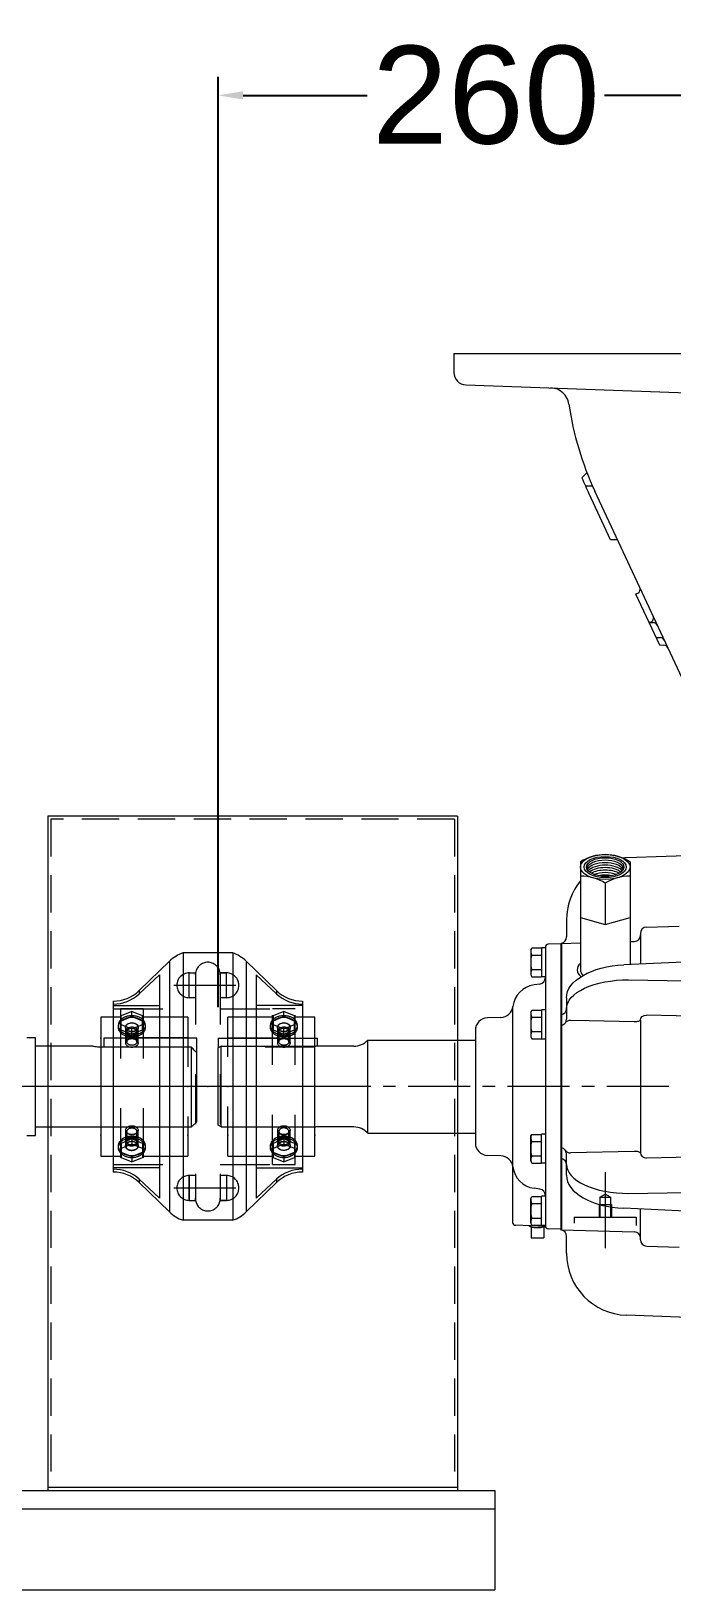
# Model space of a CAD drawing. Header units: millimetres. Extents: x -1229 to 6348, y -522 to 5252.
# Drawn here: x 940 to 1267, y 1166 to 1963 of the extents above; entities that cross this region are included whole.
import ezdxf

# ---------------------------------------------------------------- set-up
doc = ezdxf.new("R2010")
doc.units = ezdxf.units.MM
doc.header["$LTSCALE"] = 25.4
for name, pattern in [('CENTER', [2, 1.25, -0.25, 0.25, -0.25]), ('CENTERX2', [0.8, 0.5, -0.1, 0.1, -0.1]), ('Dashed', [2, 1, -1]), ('HIDDEN', [0.375, 0.25, -0.125]), ('PHANTOM', [2.5, 1.25, -0.25, 0.25, -0.25, 0.25, -0.25])]:
    doc.linetypes.add(name, pattern=pattern)
doc.layers.get('Defpoints').update_dxf_attribs({"lineweight": 5})
for name, color, linetype, lineweight in [('AM_4', 7, 'Continuous', 5), ('AM_7', 7, 'CENTER', 5), ('AM_9', 6, 'Dashed', 5), ('CEN', 3, 'CENTER', 5), ('Centerline', 5, 'CENTERX2', 5), ('ConnectionPoints', 7, 'Continuous', 5), ('HID', 6, 'HIDDEN', 5), ('HID-HIDE', 6, 'HIDDEN', 5), ('OBJ', 7, 'Continuous', 5), ('PHANTOM', 6, 'PHANTOM', 5)]:
    doc.layers.add(name, color=color, linetype=linetype, lineweight=lineweight)
doc.styles.get("Standard").update_dxf_attribs({"font": 'arial.ttf'})
doc.dimstyles.new('STANDARD 2 PLCS$0', dxfattribs={"dimtxt": 25.4, "dimasz": 12.7, "dimexe": 9.525, "dimexo": 15.875, "dimgap": 5.08, "dimtad": 0, "dimzin": 4, "dimdsep": 46, "dimtxsty": 'Standard', "dimcen": 2.286, "dimaunit": 1, "dimadec": 0, "dimazin": 1, "dimtfac": 1, "dimtofl": 0, "dimtmove": 0, "dimatfit": 3, "dimfxl": 25.4, "dimtolj": 1, "dimtzin": 4, "dimarcsym": 0})

# ---------------------------------------------------------------- blocks, each defined once
blk = doc.blocks.new('MC6-284_286TS FRONT VIEW')
at = {"linetype": 'Continuous', "lineweight": 5}
for p, q in [((190.5, -25.4), (495.3, -25.4)), ((495.3, -25.4), (495.3, -76.2)), ((495.3, -34.92), (177.8, -34.92)), ((177.8, -76.2), (495.3, -76.2))]:
    blk.add_line(p, q, dxfattribs=at)
blk = doc.blocks.new('HHI 286TS FRONT VIEW')
at = {"color": 7, "linetype": 'Continuous', "lineweight": 5}
for p, q in [((-82.55, 25), (-86.9, 25)), ((-82.55, -25), (-82.55, 25)), ((-47.62, 24.67), (-47.62, 20.07)), ((0, 24.67), (-47.62, 24.67)), ((0, 17.32), (0, 24.67)), ((-53.23, 20.64), (-82.55, 20.64)), ((-47.62, 20.07), (-48.5, 20.07)), ((-2.67, 20.07), (-47.62, 20.07)), ((-2.67, -20.64), (-2.67, 20.07)), ((0, -17.97), (0, 17.32)), ((-82.55, -20.64), (-2.67, -20.64)), ((-2.67, -20.64), (0, -17.97)), ((-86.9, -25), (-82.55, -25))]:
    blk.add_line(p, q, dxfattribs=at)
blk.add_open_spline([(-48.5, 20.07), (-49.03, 20.09), (-50.09, 20.11), (-51.51, 20.29), (-52.59, 20.48), (-53.22, 20.62), (-53.23, 20.62), (-53.23, 20.62)], degree=3, knots=[0, 0, 0, 0, 0.2108823, 0.4216239, 0.635963, 0.8528017, 1, 1, 1, 1], dxfattribs=at)
blk.add_open_spline([(0, 17.32), (-0.89, 18.24), (-1.78, 19.16), (-2.67, 20.07)], degree=3, dxfattribs=at)
at = {"layer": 'Centerline', "lineweight": 5, "ltscale": 1.5}
blk.add_line((14.71, 0), (-714.06, 0), dxfattribs=at)
blk = doc.blocks.new('Coupling Guard2')
at = {"layer": 'PHANTOM', "color": 7, "linetype": 'Continuous', "lineweight": 5}
for p, q in [((-3186.36, -74347.58), (-3395.91, -74347.58)), ((-3395.91, -74347.58), (-3395.91, -74692.13)), ((-3186.36, -74347.58), (-3186.36, -74692.13)), ((-3395.91, -74690.54), (-3186.36, -74690.54))]:
    blk.add_line(p, q, dxfattribs=at)
at = {"layer": 'PHANTOM', "color": 7, "linetype": 'HIDDEN', "lineweight": 5, "ltscale": 3}
for p, q in [((-3187.95, -74349.16), (-3394.32, -74349.16)), ((-3394.32, -74349.16), (-3394.32, -74690.54)), ((-3187.95, -74349.16), (-3187.95, -74690.54))]:
    blk.add_line(p, q, dxfattribs=at)
at = {"layer": 'PHANTOM', "color": 7, "linetype": 'Continuous', "lineweight": 5, "ltscale": 3}
blk.add_line((-3395.91, -74692.13), (-3186.36, -74692.13), dxfattribs=at)
blk = doc.blocks.new('Side Inlet 1')
at = {"lineweight": 5}
blk.add_line((-0.25, 24.68), (-0.25, 19.74), dxfattribs=at)
at = {"layer": 'CEN', "color": 7, "linetype": 'Continuous', "lineweight": 5, "ltscale": 0.75}
blk.add_line((197.63, -43.81), (197.63, -82.55), dxfattribs=at)
at = {"layer": 'HID', "color": 7, "linetype": 'Continuous', "lineweight": 5, "ltscale": 0.5}
for p, q in [((194.93, -56.51), (197.63, -54.95)), ((200.34, -56.51), (197.63, -54.95)), ((194.46, -60.32), (200.81, -60.32)), ((194.46, -60.32), (194.46, -66.67)), ((194.93, -56.51), (200.34, -56.51)), ((194.93, -56.51), (194.93, -66.67)), ((200.34, -56.51), (200.34, -66.67)), ((200.81, -60.32), (200.81, -66.67)), ((181.76, -66.67), (213.51, -66.67)), ((213.51, -66.67), (213.51, -70.95))]:
    blk.add_line(p, q, dxfattribs=at)
at = {"layer": 'HID', "color": 7, "linetype": 'Continuous', "lineweight": 5}
blk.add_ellipse((197.63, 112.2), major_axis=(-10.79, 0), ratio=0.5, dxfattribs=at)
at = {"layer": 'HID-HIDE', "color": 7, "linetype": 'Continuous', "lineweight": 5, "ltscale": 2}
for p, q in [((167.05, 40.68), (167.05, -71.19)), ((159.52, 38.1), (160.08, 39.08)), ((159.52, 38.1), (159.52, 25.4)), ((160.08, 39.08), (165.07, 39.08)), ((160.08, 35.42), (165.07, 35.42)), ((165.07, 39.19), (165.07, 24.31)), ((167.05, 39.19), (165.07, 39.19)), ((212.42, 33.1), (189.45, 33.63)), ((215.67, 33.89), (215.67, -33.89)), ((253.7, 35.79), (218.77, 36.53)), ((11.58, 24.68), (49.69, 24.68)), ((159.52, 25.4), (160.08, 24.42)), ((160.08, 28.08), (165.07, 28.08)), ((160.08, 24.42), (165.07, 24.42)), ((167.05, 24.31), (165.07, 24.31)), ((11.58, 20.62), (49.69, 20.62)), ((174.93, 21.08), (174.93, -73.15)), ((175.28, 21.08), (175.28, -73.26)), ((11.58, -20.62), (49.69, -20.62)), ((159.52, -25.4), (160.08, -24.42)), ((159.52, -38.1), (159.52, -25.4)), ((160.08, -24.42), (165.07, -24.42)), ((160.08, -28.08), (165.07, -28.08)), ((167.05, -24.31), (165.07, -24.31)), ((165.07, -39.19), (165.07, -24.31)), ((159.52, -38.1), (160.08, -39.08)), ((160.08, -35.42), (165.07, -35.42)), ((160.08, -39.08), (165.07, -39.08)), ((167.05, -39.19), (165.07, -39.19)), ((177.82, -45.32), (177.82, -34.48)), ((212.42, -33.1), (179.9, -33.85)), ((253.7, -35.79), (218.77, -36.53)), ((209.57, -54.6), (257.01, -53.76)), ((159.52, -57.15), (160.08, -56.17)), ((159.52, -69.85), (159.52, -57.15)), ((160.08, -56.17), (165.07, -56.17)), ((160.08, -59.83), (165.07, -59.83)), ((167.05, -56.06), (165.07, -56.06)), ((165.07, -70.94), (165.07, -56.06)), ((257.11, -64.55), (207.17, -62.19)), ((215.67, -78.24), (215.67, -62.59)), ((159.52, -69.85), (160.08, -70.83)), ((160.08, -67.17), (165.07, -67.17)), ((160.08, -70.83), (165.07, -70.83)), ((167.05, -70.94), (165.07, -70.94)), ((181.76, -66.67), (181.76, -69.73)), ((174.93, -72.94), (168.52, -72.71)), ((174.93, -73.15), (175.28, -73.15)), ((175.28, -73.12), (212.47, -74.23)), ((177.82, -85.14), (177.82, -76.47)), ((218.87, -81.54), (235.44, -82.04)), ((270.53, -119.04), (208.46, -116.87))]:
    blk.add_line(p, q, dxfattribs=at)
for centre, radius, start, end in [((162.76, 37.25), 3.25, 154.38425, 214.38425), ((171.65, 31.75), 12.13, 162.41205, 197.58795), ((162.76, 26.25), 3.25, 145.61575, 205.61575), ((162.76, -26.25), 3.25, 154.38425, 214.38425), ((171.65, -31.75), 12.13, 162.41205, 197.58795), ((174.52, -34.48), 3.3, 0, 76.65764), ((162.76, -37.25), 3.25, 145.61575, 205.61575), ((174.52, -39.98), 3.3, 0, 76.65764), ((179.82, -30.55), 3.3, 216.58387, 271.31416), ((162.76, -58), 3.25, 154.38425, 214.38425), ((171.65, -63.5), 12.13, 162.41205, 197.58795), ((162.76, -69), 3.25, 145.61575, 205.61575), ((168.58, -71.19), 1.52, 180, 268), ((174.52, -76.47), 3.3, 0, 76.65764), ((212.37, -77.53), 3.3, 0, 88.27889), ((218.97, -78.24), 3.3, 180, 268.27889), ((209.57, -85.14), 31.75, 180, 268)]:
    blk.add_arc(centre, radius, start, end, dxfattribs=at)
at = {"layer": 'HID-HIDE', "color": 7, "linetype": 'Continuous', "lineweight": 5, "ltscale": 2, "extrusion": (0, 0, -1)}
for centre, major_axis, ratio, start_param, end_param in [((212.57, 33.99), (-3.1, 0), 0.285548, 3.153319, 4.759531), ((218.77, 33.89), (3.1, 0), 0.84827, 3.141593, 4.712389)]:
    blk.add_ellipse(centre, major_axis=major_axis, ratio=ratio, start_param=start_param, end_param=end_param, dxfattribs=at)
at = {"layer": 'HID-HIDE', "color": 7, "linetype": 'Continuous', "lineweight": 5, "ltscale": 2}
for centre, major_axis, ratio, start_param, end_param in [((209.57, -39.82), (-31.75, 0), 0.465526, 6.283185, 7.853982), ((212.57, -33.99), (-3.1, 0), 0.285548, 3.153319, 4.759531), ((218.77, -33.89), (3.1, 0), 0.84827, 3.141593, 4.712389), ((209.57, -45.32), (-31.75, 0), 0.532963, 0, 1.49504)]:
    blk.add_ellipse(centre, major_axis=major_axis, ratio=ratio, start_param=start_param, end_param=end_param, dxfattribs=at)
at = {"layer": 'OBJ', "lineweight": 5}
for p, q in [((120.3, 374.65), (399.7, 374.65)), ((120.3, 374.65), (120.3, 364.91)), ((126.43, 358.56), (260, 353.9)), ((188.29, 313.73), (185.75, 311.15)), ((191.16, 306.92), (187.52, 306.92)), ((200.28, 279.4), (189.34, 302.87)), ((274.39, 128.29), (192.33, 304.27)), ((203.93, 279.4), (200.28, 279.4)), ((213.14, 251.83), (225.33, 225.68)), ((213.14, 251.83), (213.27, 251.83)), ((219.97, 237.17), (220.11, 237.18)), ((219.97, 237.17), (222.28, 237.09)), ((167.05, 71.19), (167.05, -71.19)), ((164.21, 52.4), (161.22, 51.98)), ((150.29, 40.39), (150.29, -69.38)), ((144.3, 35.38), (137.37, 35.14)), ((131.24, 28.79), (131.24, -28.79)), ((144.3, -35.38), (137.37, -35.14)), ((164.21, -52.4), (161.22, -51.98)), ((167.07, -71.43), (151.76, -70.9)), ((159.81, -71.67), (159.81, -77.26)), ((166.16, -71.67), (166.16, -77.26)), ((159.81, -77.26), (166.16, -77.26))]:
    blk.add_line(p, q, dxfattribs=at)
at = {"layer": 'OBJ', "color": 7, "linetype": 'Continuous', "lineweight": 5}
for p, q in [((223.51, 229.58), (225.82, 229.5)), ((225.33, 225.68), (227.64, 225.6)), ((184.93, 114.88), (184.93, 59.73)), ((270.53, 119.04), (208.46, 116.87)), ((210.33, 114.88), (210.33, 62.34)), ((197.63, 103.88), (197.63, 82.76)), ((177.82, 85.14), (177.82, 76.47)), ((184.93, 86.42), (197.63, 82.76)), ((197.63, 82.76), (210.33, 86.42)), ((218.87, 81.54), (235.44, 82.04)), ((174.93, 72.94), (168.52, 72.71)), ((174.93, 73.15), (174.93, 21.08)), ((174.93, 73.15), (175.28, 73.15)), ((175.28, 73.12), (184.93, 73.41)), ((175.28, 73.26), (175.28, 21.08)), ((210.33, 74.17), (212.47, 74.23)), ((215.67, 78.24), (215.67, 62.59)), ((159.52, 69.85), (160.08, 70.83)), ((159.52, 69.85), (159.52, 57.15)), ((160.08, 70.83), (165.07, 70.83)), ((160.08, 67.17), (165.07, 67.17)), ((167.05, 70.94), (165.07, 70.94)), ((165.07, 70.94), (165.07, 56.06)), ((167.05, 71.19), (167.05, 40.68)), ((257.11, 64.55), (207.17, 62.19)), ((159.52, 57.15), (160.08, 56.17)), ((160.08, 59.83), (165.07, 59.83)), ((160.08, 56.17), (165.07, 56.17)), ((167.05, 56.06), (165.07, 56.06)), ((209.57, 54.6), (257.01, 53.76)), ((177.82, 45.32), (177.82, 34.48)), ((189.45, 33.63), (179.9, 33.85)), ((-0.25, 24.68), (11.58, 24.68)), ((49.69, 24.68), (50.55, 24.68)), ((50.55, 20.62), (50.55, 24.68)), ((1.27, 20.62), (-0.25, 19.74)), ((-0.25, -19.74), (-0.25, 19.74)), ((1.27, 20.62), (11.58, 20.62)), ((1.27, -20.62), (1.27, 20.62)), ((69.06, 20.62), (49.69, 20.62)), ((76.2, -23.78), (76.2, 23.78)), ((76.2, 23.78), (131.24, 23.78)), ((1.27, -20.62), (-0.25, -19.74)), ((1.27, -20.62), (11.58, -20.62)), ((69.06, -20.62), (49.69, -20.62)), ((76.2, -23.78), (131.24, -23.78))]:
    blk.add_line(p, q, dxfattribs=at)
at = {"layer": 'OBJ', "lineweight": 5}
for centre, radius, start, end in [((126.65, 364.91), 6.35, 180, 268), ((169.52, 347.4), 9.65, 8.18042, 88), ((336.2, 371.36), 158.75, 188.18042, 205), ((336.2, 371.36), 162.05, 201.81133, 205), ((213.19, 254.12), 2.29, 272, 25), ((220.03, 239.46), 2.29, 272, 25), ((222.2, 234.81), 2.29, 25, 88), ((162.99, 39.4), 12.7, 98, 172.98551), ((163.75, 55.67), 3.3, 278, 0), ((144.08, 41.73), 6.35, 272, 352.98551), ((137.59, 28.79), 6.35, 92, 180), ((137.59, -28.79), 6.35, 180, 268), ((144.08, -41.73), 6.35, 7.01449, 88), ((162.99, -39.4), 12.7, 187.01449, 262), ((163.75, -55.67), 3.3, 0, 82), ((151.81, -69.38), 1.52, 180, 268)]:
    blk.add_arc(centre, radius, start, end, dxfattribs=at)
at = {"layer": 'OBJ', "color": 7, "linetype": 'Continuous', "lineweight": 5}
for centre, radius, start, end in [((225.74, 227.21), 2.29, 25, 88), ((227.56, 223.32), 2.29, 25, 88), ((197.56, 94.97), 23.58, 89.82152, 122.38271), ((197.71, 94.97), 23.58, 57.61729, 90.17848), ((209.57, 85.14), 31.75, 92, 95.16729), ((209.57, 85.14), 31.75, 140.89578, 180), ((185.01, 83.97), 23.58, 57.61729, 90.17848), ((210.26, 83.97), 23.58, 89.82152, 122.38271), ((218.97, 78.24), 3.3, 91.72111, 180), ((168.58, 71.19), 1.52, 92, 180), ((174.52, 76.47), 3.3, 283.34236, 0), ((212.37, 77.53), 3.3, 271.72111, 0), ((162.76, 69), 3.25, 154.38425, 214.38425), ((171.65, 63.5), 12.13, 162.41205, 197.58795), ((162.76, 58), 3.25, 145.61575, 205.61575), ((174.52, 39.98), 3.3, 283.34236, 0), ((174.52, 34.48), 3.3, 283.34236, 0), ((179.82, 30.55), 3.3, 88.68584, 143.41613), ((69.06, 30.28), 9.65, 270, 317.69893), ((69.06, -30.28), 9.65, 42.30107, 90)]:
    blk.add_arc(centre, radius, start, end, dxfattribs=at)
for major_axis in [(-12.7, 0), (-9.53, 0)]:
    blk.add_ellipse((197.63, 112.2), major_axis=major_axis, ratio=0.5, dxfattribs=at)
for centre, major_axis, start_param, end_param in [((197.63, 110.93), (-9.53, 0), 3.275324, 6.149454), ((197.63, 109.66), (-9.53, 0), 3.411525, 6.013253), ((197.63, 108.39), (-9.53, 0), 3.553109, 5.871668), ((197.63, 107.12), (-9.53, 0), 3.704129, 5.720649), ((197.63, 105.85), (-9.53, 0), 3.87132, 5.553458), ((197.63, 104.58), (-9.53, 0), 4.068888, 5.35589), ((197.63, 103.31), (-9.53, 0), 4.345181, 5.079597), ((197.63, 59.73), (-14.29, 0), 5.807303, 6.803037), ((197.63, 59.73), (-12.7, 0), 0, 0.472482)]:
    blk.add_ellipse(centre, major_axis=major_axis, ratio=0.5, start_param=start_param, end_param=end_param, dxfattribs=at)
at = {"layer": 'OBJ', "color": 7, "linetype": 'Continuous', "lineweight": 5, "extrusion": (0, 0, -1)}
for centre, ratio, start_param, end_param in [((209.57, 45.32), 0.532963, 0, 1.49504), ((209.57, 39.82), 0.465526, 6.283185, 7.853982)]:
    blk.add_ellipse(centre, major_axis=(-31.75, 0), ratio=ratio, start_param=start_param, end_param=end_param, dxfattribs=at)
at = {"layer": 'OBJ', "lineweight": 5}
blk.add_ellipse((162.99, -70.18), major_axis=(-5.08, 0), ratio=0.374607, start_param=0.526921, end_param=2.428769, dxfattribs=at)
blk = doc.blocks.new('*D46')
at = {"color": 0, "lineweight": -2, "transparency": 16777216}
for p, q in [((1035.54, 1463.81), (1035.54, 1939.34)), ((1295.8, 1877.92), (1295.8, 1939.34)), ((1048.24, 1929.81), (1111.77, 1929.81)), ((1283.1, 1929.81), (1233.09, 1929.81))]:
    blk.add_line(p, q, dxfattribs=at)
at = {"color": 0, "transparency": 16777216}
for points in [[(1048.24, 1931.93), (1048.24, 1927.69), (1035.54, 1929.81)], [(1283.1, 1931.93), (1283.1, 1927.69), (1295.8, 1929.81)]]:
    blk.add_solid(points, dxfattribs=at)
at = {"layer": 'Defpoints', "color": 0, "transparency": 16777216}
for p in [(1295.8, 1929.81), (1295.8, 1862.04), (1035.54, 1447.93)]:
    blk.add_point(p, dxfattribs=at)
at = {"color": 0, "lineweight": 5, "transparency": 16777216, "insert": (1172.43, 1929.81), "char_height": 50, "attachment_point": 5}
blk.add_mtext('\\A1;260', dxfattribs=at)
blk = doc.blocks.new('COUPLING E5  SIDE')
at = {"layer": 'AM_4', "color": 7, "lineweight": 5}
for p, q in [((-13.27, 64.05), (-28.8, 49.04)), ((-13.27, 64.05), (-28.8, 49.04)), ((-13.27, 64.05), (-13.27, -64.05)), ((19.05, 68.33), (-6.35, 68.33)), ((-6.35, 68.33), (-6.35, -68.33)), ((19.05, 68.33), (-6.35, 68.33)), ((19.05, 68.33), (19.05, -68.33)), ((41.5, 49.04), (25.97, 64.05)), ((25.97, 64.05), (25.97, -64.05)), ((41.5, 49.04), (25.97, 64.05)), ((-18.41, 57.06), (-28.8, 47.37)), ((-18.41, 57.06), (-18.41, -57.06)), ((31.11, 57.06), (31.11, -57.06)), ((31.11, 57.06), (41.5, 47.37)), ((-28.8, 49.04), (-28.8, 47.37)), ((41.5, 49.04), (41.5, 47.37)), ((-42.04, 43.69), (-42.04, -43.69)), ((-42.04, 41.46), (-18.41, 41.46)), ((54.74, 41.46), (31.11, 41.46)), ((54.74, 43.69), (54.74, -43.69)), ((-42.04, 35.56), (-48.39, 35.56)), ((-48.39, 35.56), (-48.39, -35.56)), ((-32.51, 38.44), (-38.01, 36.19)), ((-38.01, 29.01), (-38.01, 36.19)), ((-27.01, 36.19), (-32.51, 38.44)), ((-27.01, 29.01), (-27.01, 36.19)), ((45.21, 38.44), (39.71, 36.19)), ((39.71, 36.19), (39.71, 29.01)), ((50.71, 36.19), (45.21, 38.44)), ((50.71, 29.01), (50.71, 36.19)), ((61.09, 35.56), (54.74, 35.56)), ((61.09, -35.56), (61.09, 35.56)), ((-39.5, 31.25), (-39.5, 30.35)), ((-38.01, 31.7), (-32.51, 29.46)), ((-38.01, 29.01), (-32.51, 26.76)), ((-32.51, 29.46), (-27.01, 31.7)), ((-32.51, 26.76), (-32.51, 29.46)), ((-32.51, 26.76), (-27.01, 29.01)), ((-25.53, 30.35), (-25.53, 31.25)), ((38.23, 31.25), (38.23, 30.35)), ((39.71, 31.7), (45.21, 29.46)), ((39.71, 29.01), (45.21, 26.76)), ((45.21, 29.46), (50.71, 31.7)), ((45.21, 26.76), (45.21, 29.46)), ((45.21, 26.76), (50.71, 29.01)), ((52.2, 30.35), (52.2, 31.25)), ((-39.5, -30.35), (-39.5, -31.25)), ((-32.51, -26.76), (-38.01, -29.01)), ((-38.01, -29.01), (-38.01, -36.19)), ((-32.51, -29.46), (-38.01, -31.7)), ((-27.01, -29.01), (-32.51, -26.76)), ((-32.51, -26.76), (-32.51, -29.46)), ((-27.01, -31.7), (-32.51, -29.46)), ((-27.01, -29.01), (-27.01, -36.19)), ((-25.53, -31.25), (-25.53, -30.35)), ((38.23, -30.35), (38.23, -31.25)), ((45.21, -26.76), (39.71, -29.01)), ((39.71, -29.01), (39.71, -36.19)), ((45.21, -29.46), (39.71, -31.7)), ((50.71, -29.01), (45.21, -26.76)), ((45.21, -26.76), (45.21, -29.46)), ((50.71, -31.7), (45.21, -29.46)), ((50.71, -29.01), (50.71, -36.19)), ((52.2, -31.25), (52.2, -30.35)), ((-48.39, -35.56), (-42.04, -35.56)), ((-38.01, -36.19), (-32.51, -38.44)), ((-32.51, -38.44), (-27.01, -36.19)), ((39.71, -36.19), (45.21, -38.44)), ((45.21, -38.44), (50.71, -36.19)), ((54.74, -35.56), (61.09, -35.56)), ((-18.41, -41.46), (-42.04, -41.46)), ((-28.8, -47.37), (-18.41, -57.06)), ((-28.8, -47.37), (-28.8, -49.04)), ((31.11, -41.46), (54.74, -41.46)), ((41.5, -47.37), (31.11, -57.06)), ((41.5, -47.37), (41.5, -49.04)), ((-13.27, -64.05), (-28.8, -49.04)), ((-13.27, -64.05), (-28.8, -49.04)), ((41.5, -49.04), (25.97, -64.05)), ((41.5, -49.04), (25.97, -64.05)), ((19.05, -68.33), (-6.35, -68.33)), ((19.05, -68.33), (-6.35, -68.33))]:
    blk.add_line(p, q, dxfattribs=at)
for centre, start, end in [((-0.03, 50.36), 109.3809, 134.02942), ((-0.03, 50.36), 109.3809, 134.02942), ((12.73, 50.36), 45.97058, 70.6191), ((12.73, 50.36), 45.97058, 70.6191), ((-42.04, 62.74), 270, 314.02942), ((-42.04, 62.74), 270, 314.02942), ((54.74, 62.74), 225.97058, 270), ((54.74, 62.74), 225.97058, 270), ((-42.04, -62.74), 45.97058, 90), ((-42.04, -62.74), 45.97058, 90), ((54.74, -62.74), 90, 134.02942), ((54.74, -62.74), 90, 134.02942), ((-0.03, -50.36), 225.97058, 250.6191), ((-0.03, -50.36), 225.97058, 250.6191), ((12.73, -50.36), 289.3809, 314.02942), ((12.73, -50.36), 289.3809, 314.02942)]:
    blk.add_arc(centre, 19.05, start, end, dxfattribs=at)
for centre, major_axis, ratio, start_param, end_param in [((-42.04, 60.6), (-19.05, 0), 0.965926, 1.570796, 2.339255), ((54.74, 60.6), (19.05, 0), 0.965926, 3.943931, 4.712389), ((-32.51, 31.25), (6.98, 0), 0.707107, 3.141593, 6.947608), ((-32.51, 31.25), (6.99, 0), 0.707107, 2.47717, 3.141593), ((45.21, 31.25), (6.98, 0), 0.707107, 2.47717, 3.141593), ((45.21, 31.25), (6.99, 0), 0.707107, 3.141593, 6.947608), ((-32.51, 30.35), (-6.99, 0), 0.707107, 0, 3.141593), ((45.21, 30.35), (-6.98, 0), 0.707107, 0, 3.141593), ((-32.51, -31.25), (-6.98, 0), 0.707107, 2.47717, 6.947608), ((-32.51, -30.35), (6.99, 0), 0.707107, 0, 3.141593), ((45.21, -31.25), (-6.98, 0), 0.707107, 2.47717, 6.947608), ((45.21, -30.35), (6.98, 0), 0.707107, 0, 3.141593), ((-42.04, -60.6), (19.05, 0), 0.965926, 0.802338, 1.570796), ((54.74, -60.6), (-19.05, 0), 0.965926, 4.712389, 5.480847)]:
    blk.add_ellipse(centre, major_axis=major_axis, ratio=ratio, start_param=start_param, end_param=end_param, dxfattribs=at)
at = {"layer": 'AM_7', "color": 7, "lineweight": 5}
for p, q in [((-3.17, 45.11), (-3.17, 58.45)), ((-11.11, 51.78), (23.81, 51.78)), ((63.31, 0), (-50.61, 0)), ((-3.17, -58.45), (-3.17, -45.11)), ((-11.11, -51.78), (23.81, -51.78))]:
    blk.add_line(p, q, dxfattribs=at)
at = {"layer": 'AM_9', "color": 7, "lineweight": 5}
for p, q in [((-3.17, 58.13), (0.07, 58.13)), ((-3.17, 45.43), (-3.17, 58.13)), ((-3.17, 58.13), (0.07, 58.13)), ((0, 57.08), (0, -57.08)), ((15.88, 58.13), (12.63, 58.13)), ((12.63, 58.13), (15.88, 58.13)), ((12.7, 57.08), (12.7, -57.08)), ((15.88, 45.43), (15.88, 58.13)), ((0, 45.43), (-3.17, 45.43)), ((0, 45.43), (-3.17, 45.43)), ((15.88, 45.43), (12.7, 45.43)), ((15.88, 45.43), (12.7, 45.43)), ((-42.04, 39.75), (0, 39.75)), ((-42.04, 39.75), (0, 39.75)), ((-38.35, 35.56), (-42.04, 35.56)), ((-26.67, 39.75), (-38.35, 39.75)), ((-38.35, 39.75), (-38.35, -39.75)), ((-32.51, 35.74), (-38.01, 33.5)), ((-32.4, 32.6), (-32.59, 32.6)), ((-32.51, 35.74), (-32.51, 38.44)), ((-27.01, 33.5), (-32.51, 35.74)), ((-32.51, 32.6), (-32.27, 32.59)), ((-32.33, 32.6), (-32.4, 32.6)), ((-32.27, 32.59), (-32.17, 32.59)), ((-26.67, 39.75), (-26.67, -39.75)), ((-3.94, 35.56), (-26.67, 35.56)), ((-3.94, 35.56), (-3.94, -35.56)), ((12.7, 39.75), (54.74, 39.75)), ((12.7, 39.75), (54.74, 39.75)), ((16.64, -35.56), (16.64, 35.56)), ((39.37, 35.56), (16.64, 35.56)), ((51.05, 39.75), (39.37, 39.75)), ((39.37, -39.75), (39.37, 39.75)), ((45.21, 35.74), (39.71, 33.5)), ((45.32, 32.6), (45.13, 32.6)), ((45.21, 35.74), (45.21, 38.44)), ((50.71, 33.5), (45.21, 35.74)), ((45.21, 32.6), (45.45, 32.59)), ((45.39, 32.6), (45.32, 32.6)), ((45.45, 32.59), (45.56, 32.59)), ((51.05, -39.75), (51.05, 39.75)), ((54.74, 35.56), (51.05, 35.56)), ((-3.94, 24.97), (-48.39, 24.97)), ((-35.8, 30.55), (-35.81, 30.35)), ((-35.81, 30.35), (-35.81, 28.11)), ((-35.81, 28.11), (-35.8, 28.3)), ((-35.69, 30.35), (-35.69, 22.27)), ((-35.05, 28.11), (-35.05, 22.9)), ((-32.69, 30.34), (-32.43, 30.35)), ((-29.97, 22.9), (-29.97, 28.11)), ((-29.34, 22.27), (-29.34, 30.35)), ((-29.21, 30.35), (-29.22, 30.55)), ((-29.22, 28.31), (-29.21, 28.11)), ((-29.21, 28.11), (-29.21, 30.35)), ((16.64, 24.97), (61.09, 24.97)), ((41.92, 30.55), (41.91, 30.35)), ((41.91, 30.35), (41.91, 28.11)), ((41.91, 28.11), (41.92, 28.3)), ((42.04, 30.35), (42.04, 22.27)), ((42.67, 28.11), (42.67, 22.9)), ((45.03, 30.34), (45.29, 30.35)), ((47.75, 22.9), (47.75, 28.11)), ((48.39, 22.27), (48.39, 30.35)), ((48.51, 30.35), (48.5, 30.55)), ((48.5, 28.31), (48.51, 28.11)), ((48.51, 28.11), (48.51, 30.35)), ((-3.94, 20.08), (-48.39, 20.08)), ((61.09, 20.08), (16.64, 20.08)), ((-48.39, -20.64), (-3.94, -20.64)), ((-35.69, -22.27), (-35.69, -30.35)), ((-35.05, -22.9), (-35.05, -28.11)), ((-29.97, -28.11), (-29.97, -22.9)), ((-29.34, -30.35), (-29.34, -22.27)), ((16.64, -20.64), (61.09, -20.64)), ((42.04, -22.27), (42.04, -30.35)), ((42.67, -22.9), (42.67, -28.11)), ((47.75, -28.11), (47.75, -22.9)), ((48.39, -30.35), (48.39, -22.27)), ((-35.81, -28.11), (-35.8, -27.91)), ((-35.81, -28.11), (-35.81, -30.35)), ((-35.8, -30.15), (-35.81, -30.35)), ((-32.69, -25.68), (-32.43, -25.68)), ((-32.33, -27.93), (-32.6, -27.93)), ((-29.22, -27.9), (-29.21, -28.11)), ((-29.21, -30.35), (-29.22, -30.16)), ((-29.21, -30.35), (-29.21, -28.11)), ((41.91, -28.11), (41.92, -27.91)), ((41.91, -28.11), (41.91, -30.35)), ((41.92, -30.15), (41.91, -30.35)), ((45.03, -25.68), (45.29, -25.68)), ((45.39, -27.93), (45.13, -27.93)), ((48.5, -27.9), (48.51, -28.11)), ((48.51, -30.35), (48.5, -30.16)), ((48.51, -30.35), (48.51, -28.11)), ((-42.04, -35.56), (-38.35, -35.56)), ((-42.04, -39.75), (0, -39.75)), ((-42.04, -39.75), (0, -39.75)), ((-38.35, -39.75), (-26.67, -39.75)), ((-38.01, -33.5), (-32.51, -35.74)), ((-32.51, -35.74), (-27.01, -33.5)), ((-32.51, -35.74), (-32.51, -38.44)), ((-32.25, -32.59), (-32.4, -32.6)), ((-26.67, -35.56), (-3.94, -35.56)), ((12.7, -39.75), (54.74, -39.75)), ((12.7, -39.75), (54.74, -39.75)), ((16.64, -35.56), (39.37, -35.56)), ((39.37, -39.75), (51.05, -39.75)), ((39.71, -33.5), (45.21, -35.74)), ((45.21, -35.74), (50.71, -33.5)), ((45.21, -35.74), (45.21, -38.44)), ((45.47, -32.59), (45.32, -32.6)), ((51.05, -35.56), (54.74, -35.56)), ((-3.17, -45.43), (-3.17, -58.13)), ((0, -45.43), (-3.17, -45.43)), ((0, -45.43), (-3.17, -45.43)), ((15.88, -45.43), (12.7, -45.43)), ((15.88, -45.43), (12.7, -45.43)), ((15.88, -45.43), (15.88, -58.13)), ((-3.17, -58.13), (0.07, -58.13)), ((-3.17, -58.13), (0.07, -58.13)), ((12.63, -58.13), (15.88, -58.13)), ((15.88, -58.13), (12.63, -58.13))]:
    blk.add_line(p, q, dxfattribs=at)
for points in [[(0, 57.08), (0.02, 57.63), (0.05, 57.95), (0.07, 58.11), (0.07, 58.13)], [(0.07, 58.12), (0.06, 58.04), (0.03, 57.77), (0.01, 57.47), (0, 57.08)], [(12.7, 57.08), (12.68, 57.63), (12.65, 57.95), (12.63, 58.11), (12.63, 58.13)], [(12.63, 58.13), (12.64, 58.04), (12.67, 57.77), (12.69, 57.47), (12.7, 57.08)], [(-35.81, 30.35), (-35.81, 30.37), (-35.76, 30.76), (-35.62, 31.13), (-35.39, 31.47), (-35.08, 31.78), (-34.7, 32.05), (-34.25, 32.27), (-33.75, 32.44), (-33.22, 32.55), (-32.51, 32.6)], [(-32.17, 32.59), (-31.96, 32.57), (-31.42, 32.48), (-30.91, 32.33), (-30.45, 32.12), (-30.05, 31.87), (-29.71, 31.57), (-29.46, 31.23), (-29.29, 30.86), (-29.22, 30.48), (-29.21, 30.35)], [(41.91, 30.35), (41.91, 30.37), (41.96, 30.76), (42.1, 31.13), (42.33, 31.47), (42.64, 31.78), (43.03, 32.05), (43.47, 32.27), (43.97, 32.44), (44.5, 32.55), (45.21, 32.6)], [(45.56, 32.59), (45.77, 32.57), (46.3, 32.48), (46.81, 32.33), (47.27, 32.12), (47.67, 31.87), (48.01, 31.57), (48.26, 31.23), (48.43, 30.86), (48.51, 30.48), (48.51, 30.35)], [(-29.21, 30.35), (-29.23, 30.09), (-29.34, 29.69), (-29.54, 29.32), (-29.82, 28.97), (-30.18, 28.65), (-30.61, 28.39), (-31.09, 28.17), (-31.61, 28.02), (-32.16, 27.94), (-32.71, 27.93), (-33.26, 27.99), (-33.79, 28.12), (-34.28, 28.32), (-34.72, 28.57), (-35.1, 28.87), (-35.41, 29.21), (-35.63, 29.58), (-35.77, 29.97), (-35.81, 30.35)], [(-35.7, 28.72), (-35.73, 28.62), (-35.81, 28.23), (-35.81, 28.11)], [(-35.81, 28.11), (-35.79, 27.84), (-35.68, 27.45), (-35.48, 27.07), (-35.2, 26.72), (-34.84, 26.41), (-34.42, 26.14), (-33.94, 25.92), (-33.42, 25.77), (-32.87, 25.69), (-32.31, 25.68), (-31.77, 25.74), (-31.24, 25.87), (-30.75, 26.07), (-30.3, 26.32), (-29.92, 26.62), (-29.62, 26.96), (-29.39, 27.34), (-29.25, 27.73), (-29.21, 28.11)], [(-35.41, 29.21), (-35.56, 28.99), (-35.7, 28.72)], [(-32.51, 30.35), (-33.07, 30.32), (-33.6, 30.23), (-34.11, 30.08), (-34.57, 29.87), (-34.97, 29.62), (-35.31, 29.32), (-35.41, 29.21)], [(-35.05, 28.11), (-34.99, 28.51), (-34.91, 28.7)], [(-33.3, 26.35), (-33.62, 26.45), (-34.31, 26.81), (-34.8, 27.32), (-35.04, 27.92), (-35.05, 28.11)], [(-34.91, 28.7), (-34.66, 29.06), (-34.08, 29.48), (-33.33, 29.76), (-32.49, 29.85), (-31.65, 29.75), (-30.91, 29.47), (-30.35, 29.04), (-30.11, 28.69)], [(-29.62, 29.22), (-29.63, 29.22), (-29.94, 29.53), (-30.32, 29.8), (-30.77, 30.02), (-31.27, 30.19), (-31.8, 30.3), (-32.51, 30.35)], [(-29.97, 28.11), (-30.11, 27.51), (-30.53, 26.97), (-31.16, 26.55), (-31.7, 26.35)], [(-30.11, 28.69), (-30.03, 28.49), (-29.97, 28.11)], [(-29.33, 28.71), (-29.4, 28.88), (-29.62, 29.22)], [(-29.21, 28.11), (-29.21, 28.12), (-29.26, 28.51), (-29.33, 28.71)], [(48.51, 30.35), (48.49, 30.09), (48.38, 29.69), (48.18, 29.32), (47.9, 28.97), (47.54, 28.65), (47.12, 28.39), (46.64, 28.17), (46.11, 28.02), (45.57, 27.94), (45.01, 27.93), (44.46, 27.99), (43.94, 28.12), (43.44, 28.32), (43, 28.57), (42.62, 28.87), (42.31, 29.21), (42.09, 29.58), (41.95, 29.97), (41.91, 30.35)], [(42.03, 28.72), (41.99, 28.62), (41.92, 28.23), (41.91, 28.11)], [(41.91, 28.11), (41.93, 27.84), (42.04, 27.45), (42.24, 27.07), (42.52, 26.72), (42.88, 26.41), (43.31, 26.14), (43.79, 25.92), (44.31, 25.77), (44.85, 25.69), (45.41, 25.68), (45.96, 25.74), (46.49, 25.87), (46.98, 26.07), (47.42, 26.32), (47.8, 26.62), (48.11, 26.96), (48.33, 27.34), (48.47, 27.73), (48.51, 28.11)], [(42.31, 29.21), (42.16, 28.99), (42.03, 28.72)], [(45.21, 30.35), (44.66, 30.32), (44.12, 30.23), (43.61, 30.08), (43.15, 29.87), (42.75, 29.62), (42.42, 29.32), (42.31, 29.21)], [(42.67, 28.11), (42.81, 28.7), (42.82, 28.71)], [(44.31, 26.38), (43.61, 26.68), (43.05, 27.15), (42.73, 27.72), (42.67, 28.11)], [(42.82, 28.71), (43.23, 29.21), (43.86, 29.59), (44.65, 29.81), (45.5, 29.84), (46.32, 29.68), (47.01, 29.35), (47.5, 28.87), (47.61, 28.7)], [(48.1, 29.22), (48.09, 29.22), (47.78, 29.53), (47.4, 29.8), (46.95, 30.02), (46.46, 30.19), (45.93, 30.3), (45.21, 30.35)], [(47.75, 28.11), (47.69, 27.7), (47.36, 27.13), (46.78, 26.66), (46.1, 26.37)], [(47.61, 28.7), (47.74, 28.3), (47.75, 28.11)], [(48.4, 28.71), (48.32, 28.88), (48.1, 29.22)], [(48.51, 28.11), (48.51, 28.12), (48.46, 28.51), (48.4, 28.71)], [(-32.51, -25.68), (-33.07, -25.71), (-33.6, -25.82), (-34.11, -25.99), (-34.57, -26.22), (-34.97, -26.51), (-35.31, -26.84), (-35.56, -27.2), (-35.73, -27.59), (-35.81, -27.98), (-35.81, -28.11)], [(-35.81, -30.35), (-35.81, -30.34), (-35.76, -29.95), (-35.62, -29.56), (-35.39, -29.19), (-35.08, -28.85), (-34.7, -28.55), (-34.25, -28.3), (-33.75, -28.11), (-33.22, -27.99), (-32.51, -27.93)], [(-35.81, -28.11), (-35.79, -28.37), (-35.69, -28.74)], [(-32.4, -32.6), (-32.71, -32.59), (-33.26, -32.54), (-33.79, -32.43), (-34.28, -32.26), (-34.72, -32.04), (-35.1, -31.77), (-35.41, -31.45), (-35.63, -31.1), (-35.77, -30.73), (-35.81, -30.35)], [(-35.69, -28.74), (-35.68, -28.75), (-35.48, -29.11), (-35.41, -29.21)], [(-35.41, -29.21), (-35.2, -29.43), (-34.84, -29.71), (-34.42, -29.95), (-33.94, -30.14), (-33.42, -30.26), (-32.87, -30.33), (-32.31, -30.34), (-31.77, -30.29), (-31.24, -30.18), (-30.75, -30.01), (-30.3, -29.79), (-29.92, -29.52), (-29.62, -29.22)], [(-35.05, -28.11), (-34.99, -27.7), (-34.66, -27.13), (-34.08, -26.66), (-33.4, -26.37)], [(-34.91, -28.7), (-35.04, -28.3), (-35.05, -28.11)], [(-30.12, -28.71), (-30.53, -29.21), (-31.16, -29.59), (-31.95, -29.81), (-32.8, -29.84), (-33.62, -29.68), (-34.31, -29.35), (-34.8, -28.87), (-34.91, -28.7)], [(-29.21, -28.11), (-29.21, -28.1), (-29.26, -27.7), (-29.4, -27.31), (-29.63, -26.95), (-29.94, -26.61), (-30.32, -26.31), (-30.77, -26.05), (-31.27, -25.86), (-31.8, -25.74), (-32.51, -25.68)], [(-32.51, -27.93), (-31.96, -27.96), (-31.42, -28.07), (-30.91, -28.24), (-30.45, -28.47), (-30.05, -28.76), (-29.71, -29.09), (-29.46, -29.45), (-29.29, -29.83), (-29.22, -30.23), (-29.21, -30.35)], [(-29.21, -30.35), (-29.23, -30.62), (-29.34, -31), (-29.54, -31.35), (-29.82, -31.68), (-30.18, -31.96), (-30.61, -32.2), (-31.09, -32.39), (-31.61, -32.52), (-32.16, -32.59), (-32.25, -32.59)], [(-31.61, -26.38), (-30.91, -26.68), (-30.35, -27.15), (-30.03, -27.72), (-29.97, -28.11)], [(-29.97, -28.11), (-30.11, -28.7), (-30.12, -28.71)], [(-29.62, -29.22), (-29.62, -29.21), (-29.39, -28.86), (-29.33, -28.72)], [(-29.33, -28.72), (-29.25, -28.49), (-29.21, -28.11)], [(45.21, -25.68), (44.66, -25.71), (44.12, -25.82), (43.61, -25.99), (43.15, -26.22), (42.75, -26.51), (42.42, -26.84), (42.16, -27.2), (41.99, -27.59), (41.92, -27.98), (41.91, -28.11)], [(41.91, -30.35), (41.91, -30.34), (41.96, -29.95), (42.1, -29.56), (42.33, -29.19), (42.64, -28.85), (43.03, -28.55), (43.47, -28.3), (43.97, -28.11), (44.5, -27.99), (45.21, -27.93)], [(41.91, -28.11), (41.93, -28.37), (42.04, -28.74)], [(45.32, -32.6), (45.01, -32.59), (44.46, -32.54), (43.94, -32.43), (43.44, -32.26), (43, -32.04), (42.62, -31.77), (42.31, -31.45), (42.09, -31.1), (41.95, -30.73), (41.91, -30.35)], [(42.04, -28.74), (42.04, -28.75), (42.24, -29.11), (42.32, -29.21)], [(42.32, -29.21), (42.52, -29.43), (42.88, -29.71), (43.31, -29.95), (43.79, -30.14), (44.31, -30.26), (44.85, -30.33), (45.41, -30.34), (45.96, -30.29), (46.49, -30.18), (46.98, -30.01), (47.42, -29.79), (47.8, -29.52), (48.1, -29.22)], [(42.67, -28.11), (42.81, -27.51), (43.23, -26.97), (43.86, -26.55), (44.4, -26.35)], [(42.82, -28.7), (42.73, -28.49), (42.67, -28.11)], [(47.61, -28.7), (47.36, -29.06), (46.78, -29.48), (46.03, -29.76), (45.19, -29.85), (44.35, -29.75), (43.61, -29.47), (43.05, -29.04), (42.82, -28.7)], [(48.51, -28.11), (48.51, -28.1), (48.46, -27.7), (48.32, -27.31), (48.09, -26.95), (47.78, -26.61), (47.4, -26.31), (46.95, -26.05), (46.46, -25.86), (45.93, -25.74), (45.21, -25.68)], [(45.21, -27.93), (45.77, -27.96), (46.3, -28.07), (46.81, -28.24), (47.27, -28.47), (47.67, -28.76), (48.01, -29.09), (48.26, -29.45), (48.43, -29.83), (48.51, -30.23), (48.51, -30.35)], [(48.51, -30.35), (48.49, -30.62), (48.38, -31), (48.18, -31.35), (47.9, -31.68), (47.54, -31.96), (47.12, -32.2), (46.64, -32.39), (46.11, -32.52), (45.57, -32.59), (45.47, -32.59)], [(46, -26.35), (46.32, -26.45), (47.01, -26.81), (47.5, -27.32), (47.74, -27.92), (47.75, -28.11)], [(47.75, -28.11), (47.69, -28.51), (47.61, -28.7)], [(48.1, -29.22), (48.11, -29.21), (48.33, -28.86), (48.4, -28.72)], [(48.4, -28.72), (48.47, -28.49), (48.51, -28.11)], [(0, -57.08), (0.02, -57.63), (0.05, -57.95), (0.07, -58.11), (0.07, -58.13)], [(0.07, -58.13), (0.06, -58.04), (0.03, -57.77), (0.01, -57.47), (0, -57.08)], [(12.63, -58.12), (12.64, -58.04), (12.67, -57.77), (12.69, -57.47), (12.7, -57.08)], [(12.7, -57.08), (12.68, -57.63), (12.65, -57.95), (12.63, -58.11), (12.63, -58.13)]]:
    blk.add_lwpolyline(points, dxfattribs=at)
for centre, start, end in [((-3.17, 51.78), 90, 270), ((-3.17, 51.78), 90, 270), ((6.35, 57.19), 8.51104, 171.48896), ((6.35, 57.19), 8.51104, 171.48896), ((15.88, 51.78), 270, 90), ((15.88, 51.78), 270, 90), ((-3.17, -51.78), 90, 270), ((-3.17, -51.78), 90, 270), ((15.88, -51.78), 270, 90), ((15.88, -51.78), 270, 90), ((6.35, -57.19), 188.51104, 351.48896), ((6.35, -57.19), 188.51104, 351.48896)]:
    blk.add_arc(centre, 6.35, start, end, dxfattribs=at)
for centre, major_axis, start_param, end_param in [((-32.51, 30.35), (-6.98, 0), 3.141593, 6.283185), ((-32.51, 31.25), (6.99, 0), 0.664423, 2.47717), ((45.21, 30.35), (-6.98, 0), 3.141593, 6.283185), ((45.21, 31.25), (6.99, 0), 0.664423, 2.47717), ((45.21, -22.9), (2.54, 0), 3.141593, 7.853982), ((45.21, -22.9), (2.54, 0), 1.570796, 3.141593), ((-32.51, -30.35), (6.98, 0), 3.141593, 6.283185), ((-32.51, -30.35), (3.17, 0), 4.783428, 9.424778), ((-32.51, -30.35), (3.18, 0), 3.141593, 4.783428), ((45.21, -30.35), (6.98, 0), 3.141593, 6.283185), ((-32.51, -31.25), (-6.98, 0), 0.664423, 2.47717), ((45.21, -31.25), (-6.98, 0), 0.664423, 2.47717)]:
    blk.add_ellipse(centre, major_axis=major_axis, ratio=0.707107, start_param=start_param, end_param=end_param, dxfattribs=at)
for centre, major_axis in [((-32.51, 30.35), (-3.17, 0)), ((45.21, 30.35), (-3.17, 0)), ((-32.51, 22.27), (-3.17, 0)), ((-32.51, 22.9), (-2.54, 0)), ((45.21, 22.27), (-3.17, 0)), ((45.21, 22.9), (-2.54, 0)), ((-32.51, -22.27), (3.17, 0)), ((-32.51, -22.9), (2.54, 0)), ((45.21, -22.27), (3.17, 0)), ((45.21, -30.35), (3.18, 0))]:
    blk.add_ellipse(centre, major_axis=major_axis, ratio=0.707107, dxfattribs=at)
at = {"layer": 'ConnectionPoints', "color": 7, "lineweight": 5}
for p in [(-48.39, 24.75, -14.29), (-48.39, 24.75, -14.29), (-32.51, 30.35, -30.35), (-32.51, 30.35, -30.35), (-32.51, 30.35, -30.35), (-32.51, 30.35, -30.35), (-32.51, 30.35, -30.35), (-32.51, 30.35, -30.35), (-32.51, 30.35, 30.35), (-32.51, 30.35, 30.35), (-32.51, 30.35, 30.35), (-32.51, 30.35, 30.35), (-32.51, 30.35, 30.35), (-32.51, 30.35, 30.35), (-3.94, 24.75, -14.29), (-3.94, 24.75, -14.29), (16.64, 24.75, 14.29), (16.64, 24.75, 14.29), (45.21, 30.35, -30.35), (45.21, 30.35, -30.35), (45.21, 30.35, -30.35), (45.21, 30.35, -30.35), (45.21, 30.35, -30.35), (45.21, 30.35, -30.35), (45.21, 30.35, 30.35), (45.21, 30.35, 30.35), (45.21, 30.35, 30.35), (45.21, 30.35, 30.35), (45.21, 30.35, 30.35), (45.21, 30.35, 30.35), (61.09, 24.75, 14.29), (61.09, 24.75, 14.29), (-48.39, 0), (-48.39, 0), (-48.39, 0, 28.58), (-48.39, 0, 28.58), (-48.39, 0), (-48.39, 0), (-3.94, 0, 28.58), (-3.94, 0, 28.58), (-3.94, 0), (-3.94, 0), (-3.94, 0), (-3.94, 0), (6.35, 0), (6.35, 0), (6.35, 0), (6.35, 0), (16.64, 0, -28.58), (16.64, 0, -28.58), (16.64, 0), (16.64, 0), (16.64, 0), (16.64, 0), (61.09, 0), (61.09, 0), (61.09, 0, -28.58), (61.09, 0, -28.58), (61.09, 0), (61.09, 0), (-48.39, -24.75, -14.29), (-48.39, -24.75, -14.29), (-32.51, -30.35, -30.35), (-32.51, -30.35, -30.35), (-32.51, -30.35, -30.35), (-32.51, -30.35, -30.35), (-32.51, -30.35, -30.35), (-32.51, -30.35, -30.35), (-32.51, -30.35, 30.35), (-32.51, -30.35, 30.35), (-32.51, -30.35, 30.35), (-32.51, -30.35, 30.35), (-32.51, -30.35, 30.35), (-32.51, -30.35, 30.35), (-3.94, -24.75, -14.29), (-3.94, -24.75, -14.29), (16.64, -24.75, 14.29), (16.64, -24.75, 14.29), (45.21, -30.35, -30.35), (45.21, -30.35, -30.35), (45.21, -30.35, -30.35), (45.21, -30.35, -30.35), (45.21, -30.35, -30.35), (45.21, -30.35, -30.35), (45.21, -30.35, 30.35), (45.21, -30.35, 30.35), (45.21, -30.35, 30.35), (45.21, -30.35, 30.35), (45.21, -30.35, 30.35), (45.21, -30.35, 30.35), (61.09, -24.75, 14.29), (61.09, -24.75, 14.29)]:
    blk.add_point(p, dxfattribs=at)

msp = doc.modelspace()

# ---------------------------------------------------------------- linework, layer by layer
at = {"color": 5, "linetype": 'CENTER', "lineweight": 5}
msp.add_line((1977.166, 1423.257), (944.188, 1423.257), dxfattribs=at)

# ---------------------------------------------------------------- block references
at = {"lineweight": 5}
msp.add_blockref('Side Inlet 1', (1035.791, 1423.257), dxfattribs=at)
at = {"color": 7, "lineweight": 5}
msp.add_blockref('HHI 286TS FRONT VIEW', (1024.615, 1423.257), dxfattribs=at)
at = {"color": 7, "linetype": 'Continuous', "lineweight": 5}
msp.add_blockref('Coupling Guard2', (4344.326, 75909.008), dxfattribs=at)
at = {"linetype": 'Continuous', "lineweight": 5}
msp.add_blockref('COUPLING E5  SIDE', (1023.892, 1423.257), dxfattribs=at)
at = {"color": 7, "lineweight": 5, "ltscale": 3}
msp.add_blockref('MC6-284_286TS FRONT VIEW', (681.715, 1242.282), dxfattribs=at)

# ---------------------------------------------------------------- dimensions: what is measured, and where the dimension line sits
at = {"lineweight": 5}
dim = msp.add_linear_dim(base=(1295.796, 1929.81), p1=(1035.537, 1447.934), p2=(1295.796, 1862.045), dimstyle='STANDARD 2 PLCS$0', override={"dimscale": 1, "dimtxt": 50, "dimdec": 0, "dimpost": '\\X'}, dxfattribs=at)
dim.commit()
dim.dimension.update_dxf_attribs({"geometry": '*D46', "text_midpoint": (1172.43, 1929.81), "dimtype": 160})

doc.saveas('drawing.dxf')
